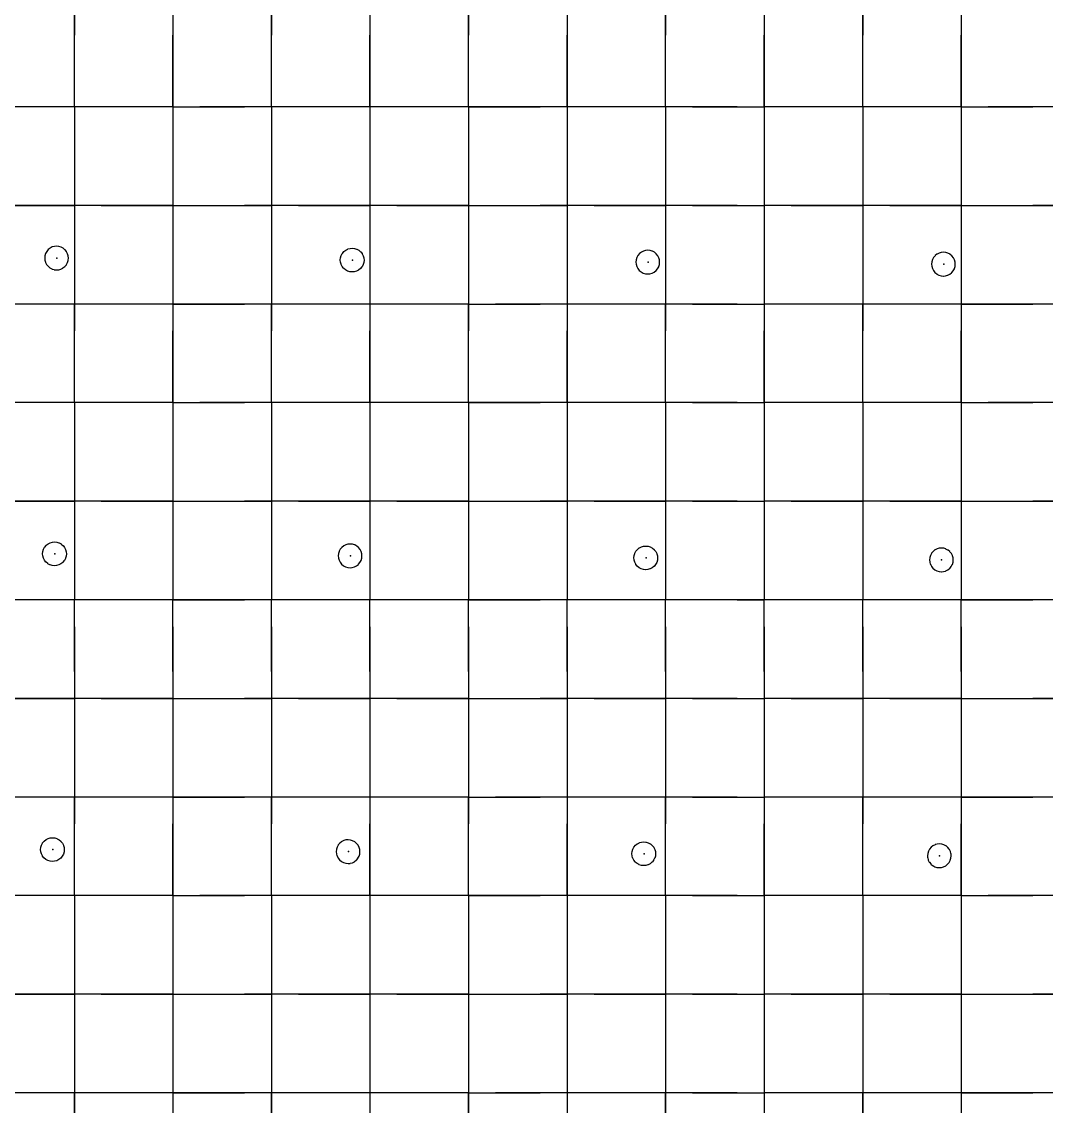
# Model space of a CAD drawing. Header units: metres. Extents: x 0 to 438, y -24 to 612.
# Drawn here: x 175.2 to 268.8, y 412.8 to 511.8 of the extents above; entities that cross this region are included whole.
import ezdxf

# ---------------------------------------------------------------- set-up
doc = ezdxf.new("R2010")
doc.units = ezdxf.units.M
doc.layers.add('LAYER_01_CUT', color=7, linetype='Continuous')
doc.layers.add('LAYER_04_GRID', color=7, linetype='Continuous')

msp = doc.modelspace()

# ---------------------------------------------------------------- linework, layer by layer
at = {"layer": 'LAYER_01_CUT'}
for points in [[(180, 506.462), (180, 513), (180, 510.538)], [(191.462, 513), (189, 513), (189, 506.462), (189, 504), (189, 497.462)], [(189, 513), (189, 510.538)], [(198, 506.462), (198, 513), (198, 510.538)], [(209.462, 513), (207, 513), (207, 506.462), (207, 504), (207, 497.462)], [(207, 513), (207, 510.538)], [(216, 506.462), (216, 513), (216, 510.538)], [(227.462, 513), (225, 513), (225, 506.462), (225, 504), (225, 497.462)], [(225, 513), (225, 510.538)], [(234, 506.462), (234, 513), (234, 510.538)], [(245.462, 513), (243, 513), (243, 506.462), (243, 504), (243, 497.462)], [(243, 513), (243, 510.538)], [(252, 506.462), (252, 513), (252, 510.538)], [(263.462, 513), (261, 513), (261, 506.462), (261, 504), (261, 497.462)], [(261, 513), (261, 510.538)], [(180, 504), (180, 510.538)], [(189, 504), (189, 510.538)], [(198, 504), (198, 510.538)], [(207, 504), (207, 510.538)], [(216, 504), (216, 510.538)], [(225, 504), (225, 510.538)], [(234, 504), (234, 510.538)], [(243, 504), (243, 510.538)], [(252, 504), (252, 510.538)], [(261, 504), (261, 510.538)], [(180, 504), (180, 506.462)], [(198, 504), (198, 506.462)], [(216, 504), (216, 506.462)], [(234, 504), (234, 506.462)], [(252, 504), (252, 506.462)], [(177.538, 504), (171, 504)], [(180, 504), (173.462, 504)], [(180, 504), (177.538, 504)], [(182.462, 504), (180, 504), (180, 497.462)], [(186.538, 504), (180, 504)], [(180, 504), (180, 501.538)], [(189, 504), (182.462, 504)], [(189, 504), (186.538, 504)], [(189, 504), (189, 501.538)], [(189, 504), (191.462, 504)], [(189, 504), (195.538, 504)], [(198, 504), (191.462, 504)], [(198, 504), (195.538, 504)], [(200.462, 504), (198, 504), (198, 497.462)], [(204.538, 504), (198, 504)], [(198, 504), (198, 501.538)], [(207, 504), (200.462, 504)], [(207, 504), (204.538, 504)], [(209.462, 504), (207, 504)], [(213.538, 504), (207, 504)], [(207, 504), (207, 501.538)], [(216, 504), (209.462, 504)], [(216, 504), (213.538, 504)], [(218.462, 504), (216, 504), (216, 497.462)], [(216, 504), (216, 501.538)], [(216, 504), (222.538, 504)], [(225, 504), (218.462, 504)], [(225, 504), (222.538, 504)], [(227.462, 504), (225, 504)], [(231.538, 504), (225, 504)], [(225, 504), (225, 501.538)], [(234, 504), (227.462, 504)], [(234, 504), (231.538, 504)], [(236.462, 504), (234, 504), (234, 497.462)], [(240.538, 504), (234, 504)], [(234, 504), (234, 501.538)], [(236.462, 504), (243, 504)], [(240.538, 504), (243, 504)], [(245.462, 504), (243, 504)], [(249.538, 504), (243, 504)], [(243, 504), (243, 501.538)], [(252, 504), (245.462, 504)], [(252, 504), (249.538, 504)], [(254.462, 504), (252, 504), (252, 497.462)], [(258.538, 504), (252, 504)], [(252, 504), (252, 501.538)], [(261, 504), (254.462, 504)], [(261, 504), (258.538, 504)], [(261, 504), (261, 501.538)], [(261, 504), (263.462, 504)], [(261, 504), (267.538, 504)], [(270, 504), (263.462, 504)], [(270, 504), (267.538, 504)], [(180, 501.538), (180, 495)], [(189, 501.538), (189, 495)], [(198, 501.538), (198, 495)], [(207, 501.538), (207, 495)], [(216, 501.538), (216, 495)], [(225, 501.538), (225, 495)], [(234, 501.538), (234, 495)], [(243, 501.538), (243, 495)], [(252, 501.538), (252, 495)], [(261, 501.538), (261, 495)], [(180, 497.462), (180, 495)], [(189, 497.462), (189, 495)], [(198, 497.462), (198, 495)], [(207, 497.462), (207, 495)], [(216, 497.462), (216, 495)], [(225, 497.462), (225, 495)], [(234, 497.462), (234, 495)], [(243, 497.462), (243, 495)], [(252, 497.462), (252, 495)], [(261, 497.462), (261, 495)], [(177.538, 495), (171, 495)], [(173.462, 495), (180, 495), (180, 488.462)], [(180, 495), (177.538, 495)], [(182.462, 495), (180, 495)], [(186.538, 495), (180, 495)], [(180, 495), (180, 492.538)], [(182.462, 495), (189, 495), (189, 488.462)], [(189, 495), (186.538, 495)], [(189, 495), (189, 492.538)], [(189, 495), (191.462, 495)], [(189, 495), (195.538, 495)], [(191.462, 495), (198, 495), (198, 488.462)], [(198, 495), (195.538, 495)], [(200.462, 495), (198, 495)], [(204.538, 495), (198, 495)], [(198, 495), (198, 492.538)], [(200.462, 495), (207, 495), (207, 488.462)], [(207, 495), (204.538, 495)], [(209.462, 495), (207, 495)], [(213.538, 495), (207, 495)], [(207, 495), (207, 492.538)], [(209.462, 495), (216, 495), (216, 488.462)], [(216, 495), (213.538, 495)], [(216, 495), (216, 492.538)], [(216, 495), (218.462, 495)], [(216, 495), (222.538, 495)], [(218.462, 495), (225, 495), (225, 488.462)], [(225, 495), (222.538, 495)], [(227.462, 495), (225, 495)], [(231.538, 495), (225, 495)], [(225, 495), (225, 492.538)], [(227.462, 495), (234, 495), (234, 488.462)], [(234, 495), (231.538, 495)], [(236.462, 495), (234, 495)], [(240.538, 495), (234, 495)], [(234, 495), (234, 492.538)], [(236.462, 495), (243, 495), (243, 488.462)], [(240.538, 495), (243, 495)], [(245.462, 495), (243, 495)], [(249.538, 495), (243, 495)], [(243, 495), (243, 492.538)], [(245.462, 495), (252, 495), (252, 488.462)], [(252, 495), (249.538, 495)], [(254.462, 495), (252, 495)], [(258.538, 495), (252, 495)], [(252, 495), (252, 492.538)], [(254.462, 495), (261, 495), (261, 488.462)], [(261, 495), (258.538, 495)], [(261, 495), (261, 492.538)], [(261, 495), (263.462, 495)], [(261, 495), (267.538, 495)], [(263.462, 495), (270, 495), (270, 488.462)], [(270, 495), (267.538, 495)], [(180, 492.538), (180, 486)], [(189, 492.538), (189, 486)], [(198, 492.538), (198, 486)], [(207, 492.538), (207, 486)], [(216, 492.538), (216, 486)], [(225, 492.538), (225, 486)], [(234, 492.538), (234, 486)], [(243, 492.538), (243, 486)], [(252, 492.538), (252, 486)], [(261, 492.538), (261, 486)], [(178.373, 489.114), (178.56, 489.13), (178.568, 489.132), (178.76, 489.185), (178.767, 489.189), (178.952, 489.282), (178.959, 489.287), (179.126, 489.418), (179.131, 489.424), (179.268, 489.586), (179.272, 489.594), (179.372, 489.778), (179.375, 489.787), (179.435, 489.983), (179.436, 489.991), (179.456, 490.189), (179.456, 490.197), (179.44, 490.384), (179.438, 490.392), (179.385, 490.584), (179.381, 490.591), (179.288, 490.776), (179.283, 490.783), (179.152, 490.95), (179.145, 490.955), (178.984, 491.092), (178.976, 491.096), (178.791, 491.196), (178.783, 491.199), (178.587, 491.259), (178.579, 491.26), (178.38, 491.28), (178.373, 491.28), (178.186, 491.264), (178.178, 491.262), (177.986, 491.209), (177.978, 491.205), (177.793, 491.112), (177.786, 491.107), (177.62, 490.976), (177.615, 490.969), (177.478, 490.808), (177.474, 490.8), (177.374, 490.615), (177.371, 490.607), (177.311, 490.411), (177.31, 490.403), (177.29, 490.204), (177.29, 490.197), (177.306, 490.01), (177.308, 490.002), (177.361, 489.81), (177.365, 489.802), (177.458, 489.617), (177.463, 489.61), (177.594, 489.444), (177.6, 489.439), (177.762, 489.302), (177.77, 489.298), (177.954, 489.198), (177.963, 489.195), (178.159, 489.135), (178.167, 489.134), (178.365, 489.114), (178.373, 489.114)], [(205.791, 491.01), (205.975, 490.909), (205.983, 490.905), (206.145, 490.769), (206.152, 490.763), (206.282, 490.597), (206.288, 490.59), (206.38, 490.405), (206.384, 490.397), (206.437, 490.206), (206.439, 490.198), (206.455, 490.011), (206.456, 490.003), (206.435, 489.804), (206.434, 489.796), (206.374, 489.6), (206.372, 489.592), (206.271, 489.407), (206.267, 489.4), (206.131, 489.238), (206.125, 489.231), (205.959, 489.101), (205.952, 489.095), (205.767, 489.002), (205.759, 488.999), (205.568, 488.946), (205.56, 488.943), (205.372, 488.928), (205.365, 488.927), (205.166, 488.948), (205.158, 488.949), (204.962, 489.009), (204.954, 489.011), (204.769, 489.111), (204.762, 489.116), (204.6, 489.252), (204.593, 489.258), (204.462, 489.424), (204.457, 489.431), (204.364, 489.616), (204.36, 489.624), (204.307, 489.815), (204.305, 489.823), (204.29, 490.01), (204.289, 490.018), (204.309, 490.216), (204.31, 490.225), (204.37, 490.421), (204.373, 490.429), (204.473, 490.613), (204.477, 490.621), (204.614, 490.783), (204.62, 490.79), (204.786, 490.92), (204.793, 490.926), (204.978, 491.018), (204.986, 491.022), (205.177, 491.075), (205.185, 491.078), (205.372, 491.093), (205.38, 491.094), (205.578, 491.073), (205.587, 491.072), (205.783, 491.012), (205.791, 491.01)], [(233.434, 489.61), (233.434, 489.618), (233.455, 489.816), (233.454, 489.824), (233.439, 490.011), (233.437, 490.019), (233.384, 490.211), (233.38, 490.218), (233.287, 490.404), (233.281, 490.41), (233.151, 490.577), (233.144, 490.582), (232.982, 490.719), (232.975, 490.723), (232.79, 490.823), (232.782, 490.826), (232.586, 490.886), (232.578, 490.887), (232.379, 490.907), (232.371, 490.907), (232.184, 490.891), (232.176, 490.889), (231.985, 490.836), (231.977, 490.832), (231.792, 490.739), (231.785, 490.734), (231.619, 490.603), (231.613, 490.596), (231.477, 490.435), (231.473, 490.427), (231.372, 490.243), (231.37, 490.234), (231.31, 490.038), (231.309, 490.03), (231.288, 489.831), (231.289, 489.824), (231.304, 489.637), (231.307, 489.629), (231.36, 489.437), (231.364, 489.429), (231.456, 489.244), (231.462, 489.238), (231.592, 489.071), (231.599, 489.066), (231.761, 488.929), (231.769, 488.925), (231.953, 488.825), (231.961, 488.822), (232.157, 488.762), (232.166, 488.761), (232.364, 488.741), (232.372, 488.741), (232.559, 488.757), (232.567, 488.759), (232.758, 488.812), (232.766, 488.816), (232.951, 488.909), (232.958, 488.914), (233.124, 489.045), (233.13, 489.051), (233.266, 489.213), (233.271, 489.221), (233.371, 489.405), (233.373, 489.414), (233.434, 489.61)], [(258.363, 489.243), (258.456, 489.058), (258.461, 489.051), (258.592, 488.885), (258.598, 488.879), (258.76, 488.743), (258.768, 488.739), (258.953, 488.638), (258.961, 488.636), (259.157, 488.576), (259.165, 488.575), (259.363, 488.554), (259.371, 488.555), (259.558, 488.57), (259.566, 488.573), (259.758, 488.626), (259.765, 488.629), (259.951, 488.722), (259.957, 488.728), (260.124, 488.858), (260.129, 488.865), (260.266, 489.027), (260.27, 489.035), (260.37, 489.219), (260.373, 489.227), (260.433, 489.423), (260.434, 489.432), (260.454, 489.63), (260.454, 489.638), (260.438, 489.825), (260.436, 489.833), (260.383, 490.024), (260.379, 490.032), (260.286, 490.217), (260.281, 490.224), (260.15, 490.39), (260.144, 490.396), (259.982, 490.532), (259.974, 490.537), (259.789, 490.637), (259.781, 490.639), (259.585, 490.699), (259.577, 490.7), (259.379, 490.721), (259.371, 490.72), (259.184, 490.705), (259.176, 490.702), (258.984, 490.649), (258.977, 490.646), (258.791, 490.553), (258.784, 490.547), (258.618, 490.417), (258.613, 490.41), (258.476, 490.248), (258.472, 490.24), (258.372, 490.056), (258.369, 490.048), (258.309, 489.852), (258.308, 489.844), (258.288, 489.645), (258.288, 489.637), (258.304, 489.45), (258.306, 489.442), (258.359, 489.251), (258.363, 489.243)], [(180, 488.462), (180, 486)], [(189, 488.462), (189, 486)], [(198, 488.462), (198, 486)], [(207, 488.462), (207, 486)], [(216, 488.462), (216, 486)], [(225, 488.462), (225, 486)], [(234, 488.462), (234, 486)], [(243, 488.462), (243, 486)], [(252, 488.462), (252, 486)], [(261, 488.462), (261, 486)], [(177.538, 486), (171, 486)], [(180, 486), (173.462, 486)], [(180, 486), (177.538, 486)], [(180, 479.462), (180, 486), (180, 483.538)], [(182.462, 486), (180, 486)], [(186.538, 486), (180, 486)], [(189, 486), (182.462, 486)], [(189, 486), (186.538, 486)], [(191.462, 486), (189, 486), (189, 479.462), (189, 477), (189, 470.462)], [(189, 486), (189, 483.538)], [(189, 486), (195.538, 486)], [(198, 486), (191.462, 486)], [(198, 486), (195.538, 486)], [(198, 479.462), (198, 486), (198, 483.538)], [(200.462, 486), (198, 486)], [(204.538, 486), (198, 486)], [(207, 486), (200.462, 486)], [(207, 486), (204.538, 486)], [(209.462, 486), (207, 486), (207, 479.462), (207, 477), (207, 470.462)], [(213.538, 486), (207, 486)], [(207, 486), (207, 483.538)], [(216, 486), (209.462, 486)], [(216, 486), (213.538, 486)], [(216, 479.462), (216, 486), (216, 483.538)], [(216, 486), (218.462, 486)], [(216, 486), (222.538, 486)], [(225, 486), (218.462, 486)], [(225, 486), (222.538, 486)], [(227.462, 486), (225, 486), (225, 479.462), (225, 477), (225, 470.462)], [(231.538, 486), (225, 486)], [(225, 486), (225, 483.538)], [(234, 486), (227.462, 486)], [(234, 486), (231.538, 486)], [(234, 479.462), (234, 486), (234, 483.538)], [(236.462, 486), (234, 486)], [(240.538, 486), (234, 486)], [(236.462, 486), (243, 486)], [(240.538, 486), (243, 486)], [(245.462, 486), (243, 486), (243, 479.462), (243, 477), (243, 470.462)], [(249.538, 486), (243, 486)], [(243, 486), (243, 483.538)], [(252, 486), (245.462, 486)], [(252, 486), (249.538, 486)], [(252, 479.462), (252, 486), (252, 483.538)], [(254.462, 486), (252, 486)], [(258.538, 486), (252, 486)], [(261, 486), (254.462, 486)], [(261, 486), (258.538, 486)], [(263.462, 486), (261, 486), (261, 479.462), (261, 477), (261, 470.462)], [(261, 486), (261, 483.538)], [(261, 486), (267.538, 486)], [(270, 486), (263.462, 486)], [(270, 486), (267.538, 486)], [(180, 477), (180, 483.538)], [(189, 477), (189, 483.538)], [(198, 477), (198, 483.538)], [(207, 477), (207, 483.538)], [(216, 477), (216, 483.538)], [(225, 477), (225, 483.538)], [(234, 477), (234, 483.538)], [(243, 477), (243, 483.538)], [(252, 477), (252, 483.538)], [(261, 477), (261, 483.538)], [(180, 477), (180, 479.462)], [(198, 477), (198, 479.462)], [(216, 477), (216, 479.462)], [(234, 477), (234, 479.462)], [(252, 477), (252, 479.462)], [(177.538, 477), (171, 477)], [(180, 477), (173.462, 477)], [(180, 477), (177.538, 477)], [(182.462, 477), (180, 477), (180, 470.462)], [(186.538, 477), (180, 477)], [(180, 477), (180, 474.538)], [(189, 477), (182.462, 477)], [(189, 477), (186.538, 477)], [(189, 477), (189, 474.538)], [(189, 477), (191.462, 477)], [(189, 477), (195.538, 477)], [(198, 477), (191.462, 477)], [(198, 477), (195.538, 477)], [(200.462, 477), (198, 477), (198, 470.462)], [(204.538, 477), (198, 477)], [(198, 477), (198, 474.538)], [(207, 477), (200.462, 477)], [(207, 477), (204.538, 477)], [(209.462, 477), (207, 477)], [(213.538, 477), (207, 477)], [(207, 477), (207, 474.538)], [(216, 477), (209.462, 477)], [(216, 477), (213.538, 477)], [(218.462, 477), (216, 477), (216, 470.462)], [(216, 477), (216, 474.538)], [(216, 477), (222.538, 477)], [(225, 477), (218.462, 477)], [(225, 477), (222.538, 477)], [(227.462, 477), (225, 477)], [(231.538, 477), (225, 477)], [(225, 477), (225, 474.538)], [(234, 477), (227.462, 477)], [(234, 477), (231.538, 477)], [(236.462, 477), (234, 477), (234, 470.462)], [(240.538, 477), (234, 477)], [(234, 477), (234, 474.538)], [(236.462, 477), (243, 477)], [(240.538, 477), (243, 477)], [(245.462, 477), (243, 477)], [(249.538, 477), (243, 477)], [(243, 477), (243, 474.538)], [(252, 477), (245.462, 477)], [(252, 477), (249.538, 477)], [(254.462, 477), (252, 477), (252, 470.462)], [(258.538, 477), (252, 477)], [(252, 477), (252, 474.538)], [(261, 477), (254.462, 477)], [(261, 477), (258.538, 477)], [(261, 477), (261, 474.538)], [(261, 477), (263.462, 477)], [(261, 477), (267.538, 477)], [(270, 477), (263.462, 477)], [(270, 477), (267.538, 477)], [(180, 474.538), (180, 468)], [(189, 474.538), (189, 468)], [(198, 474.538), (198, 468)], [(207, 474.538), (207, 468)], [(216, 474.538), (216, 468)], [(225, 474.538), (225, 468)], [(234, 474.538), (234, 468)], [(243, 474.538), (243, 468)], [(252, 474.538), (252, 468)], [(261, 474.538), (261, 468)], [(180, 470.462), (180, 468)], [(189, 470.462), (189, 468)], [(198, 470.462), (198, 468)], [(207, 470.462), (207, 468)], [(216, 470.462), (216, 468)], [(225, 470.462), (225, 468)], [(234, 470.462), (234, 468)], [(243, 470.462), (243, 468)], [(252, 470.462), (252, 468)], [(261, 470.462), (261, 468)], [(177.538, 468), (171, 468)], [(173.462, 468), (180, 468), (180, 461.462)], [(180, 468), (177.538, 468)], [(182.462, 468), (180, 468)], [(186.538, 468), (180, 468)], [(180, 468), (180, 465.538)], [(182.462, 468), (189, 468), (189, 461.462)], [(189, 468), (186.538, 468)], [(189, 468), (189, 465.538)], [(189, 468), (191.462, 468)], [(189, 468), (195.538, 468)], [(191.462, 468), (198, 468), (198, 461.462)], [(198, 468), (195.538, 468)], [(200.462, 468), (198, 468)], [(204.538, 468), (198, 468)], [(198, 468), (198, 465.538)], [(200.462, 468), (207, 468), (207, 461.462)], [(207, 468), (204.538, 468)], [(209.462, 468), (207, 468)], [(213.538, 468), (207, 468)], [(207, 468), (207, 465.538)], [(209.462, 468), (216, 468), (216, 461.462)], [(216, 468), (213.538, 468)], [(216, 468), (216, 465.538)], [(216, 468), (218.462, 468)], [(216, 468), (222.538, 468)], [(218.462, 468), (225, 468), (225, 461.462)], [(225, 468), (222.538, 468)], [(227.462, 468), (225, 468)], [(231.538, 468), (225, 468)], [(225, 468), (225, 465.538)], [(227.462, 468), (234, 468), (234, 461.462)], [(234, 468), (231.538, 468)], [(236.462, 468), (234, 468)], [(240.538, 468), (234, 468)], [(234, 468), (234, 465.538)], [(236.462, 468), (243, 468), (243, 461.462)], [(240.538, 468), (243, 468)], [(245.462, 468), (243, 468)], [(249.538, 468), (243, 468)], [(243, 468), (243, 465.538)], [(245.462, 468), (252, 468), (252, 461.462)], [(252, 468), (249.538, 468)], [(254.462, 468), (252, 468)], [(258.538, 468), (252, 468)], [(252, 468), (252, 465.538)], [(254.462, 468), (261, 468), (261, 461.462)], [(261, 468), (258.538, 468)], [(261, 468), (261, 465.538)], [(261, 468), (263.462, 468)], [(261, 468), (267.538, 468)], [(263.462, 468), (270, 468), (270, 461.462)], [(270, 468), (267.538, 468)], [(180, 465.538), (180, 459)], [(189, 465.538), (189, 459)], [(198, 465.538), (198, 459)], [(207, 465.538), (207, 459)], [(216, 465.538), (216, 459)], [(225, 465.538), (225, 459)], [(234, 465.538), (234, 459)], [(243, 465.538), (243, 459)], [(252, 465.538), (252, 459)], [(261, 465.538), (261, 459)], [(177.792, 464.206), (177.8, 464.209), (177.991, 464.262), (177.999, 464.265), (178.186, 464.28), (178.194, 464.281), (178.393, 464.26), (178.401, 464.26), (178.597, 464.199), (178.605, 464.197), (178.789, 464.097), (178.797, 464.092), (178.959, 463.956), (178.966, 463.95), (179.096, 463.784), (179.102, 463.777), (179.195, 463.592), (179.198, 463.584), (179.251, 463.393), (179.254, 463.385), (179.269, 463.198), (179.27, 463.19), (179.249, 462.992), (179.248, 462.983), (179.188, 462.787), (179.186, 462.779), (179.085, 462.595), (179.081, 462.587), (178.945, 462.425), (178.939, 462.418), (178.773, 462.288), (178.766, 462.282), (178.581, 462.19), (178.573, 462.186), (178.382, 462.133), (178.374, 462.13), (178.187, 462.115), (178.179, 462.114), (177.98, 462.135), (177.972, 462.136), (177.776, 462.196), (177.768, 462.198), (177.584, 462.299), (177.576, 462.303), (177.414, 462.439), (177.407, 462.445), (177.277, 462.611), (177.271, 462.618), (177.178, 462.803), (177.174, 462.811), (177.122, 463.002), (177.119, 463.01), (177.104, 463.197), (177.103, 463.205), (177.124, 463.404), (177.124, 463.412), (177.185, 463.608), (177.187, 463.616), (177.287, 463.801), (177.292, 463.808), (177.428, 463.97), (177.434, 463.977), (177.6, 464.107), (177.607, 464.113), (177.792, 464.206)], [(206.198, 463.398), (206.194, 463.406), (206.101, 463.591), (206.096, 463.598), (205.965, 463.764), (205.958, 463.769), (205.796, 463.906), (205.789, 463.91), (205.604, 464.01), (205.596, 464.013), (205.4, 464.073), (205.392, 464.074), (205.193, 464.094), (205.186, 464.094), (204.999, 464.078), (204.991, 464.076), (204.799, 464.023), (204.791, 464.019), (204.606, 463.926), (204.599, 463.921), (204.433, 463.79), (204.427, 463.784), (204.291, 463.622), (204.287, 463.614), (204.187, 463.43), (204.184, 463.421), (204.124, 463.225), (204.123, 463.217), (204.103, 463.019), (204.103, 463.011), (204.119, 462.824), (204.121, 462.816), (204.174, 462.624), (204.178, 462.617), (204.271, 462.432), (204.276, 462.425), (204.406, 462.258), (204.413, 462.253), (204.575, 462.116), (204.583, 462.112), (204.767, 462.012), (204.776, 462.009), (204.971, 461.949), (204.98, 461.948), (205.178, 461.928), (205.186, 461.928), (205.373, 461.944), (205.381, 461.946), (205.573, 461.999), (205.58, 462.003), (205.765, 462.096), (205.772, 462.101), (205.938, 462.232), (205.944, 462.239), (206.081, 462.4), (206.085, 462.408), (206.185, 462.593), (206.188, 462.601), (206.248, 462.797), (206.249, 462.805), (206.269, 463.004), (206.268, 463.011), (206.253, 463.198), (206.251, 463.206), (206.198, 463.398)], [(232.957, 463.583), (232.964, 463.577), (233.095, 463.411), (233.1, 463.404), (233.193, 463.219), (233.197, 463.211), (233.25, 463.02), (233.252, 463.012), (233.268, 462.825), (233.268, 462.817), (233.248, 462.619), (233.247, 462.61), (233.187, 462.414), (233.184, 462.406), (233.084, 462.222), (233.08, 462.214), (232.943, 462.052), (232.938, 462.045), (232.771, 461.915), (232.764, 461.909), (232.579, 461.817), (232.572, 461.813), (232.38, 461.76), (232.372, 461.758), (232.185, 461.742), (232.177, 461.741), (231.979, 461.762), (231.971, 461.763), (231.775, 461.823), (231.766, 461.825), (231.582, 461.926), (231.574, 461.93), (231.412, 462.066), (231.406, 462.072), (231.275, 462.238), (231.27, 462.245), (231.177, 462.43), (231.173, 462.438), (231.12, 462.629), (231.118, 462.637), (231.102, 462.824), (231.102, 462.832), (231.122, 463.031), (231.123, 463.039), (231.183, 463.235), (231.186, 463.243), (231.286, 463.428), (231.29, 463.435), (231.427, 463.597), (231.432, 463.604), (231.598, 463.735), (231.605, 463.74), (231.79, 463.833), (231.798, 463.837), (231.99, 463.89), (231.998, 463.892), (232.185, 463.907), (232.192, 463.908), (232.391, 463.887), (232.399, 463.887), (232.595, 463.826), (232.603, 463.824), (232.788, 463.724), (232.796, 463.719), (232.957, 463.583)], [(259.177, 461.555), (259.185, 461.556), (259.372, 461.571), (259.38, 461.573), (259.571, 461.626), (259.579, 461.63), (259.764, 461.723), (259.771, 461.728), (259.937, 461.859), (259.943, 461.866), (260.079, 462.028), (260.083, 462.035), (260.184, 462.22), (260.186, 462.228), (260.247, 462.424), (260.247, 462.432), (260.268, 462.631), (260.267, 462.638), (260.252, 462.825), (260.249, 462.833), (260.196, 463.025), (260.193, 463.033), (260.1, 463.218), (260.094, 463.225), (259.964, 463.391), (259.957, 463.396), (259.795, 463.533), (259.787, 463.537), (259.603, 463.637), (259.595, 463.64), (259.399, 463.7), (259.391, 463.701), (259.192, 463.721), (259.184, 463.721), (258.997, 463.705), (258.989, 463.703), (258.798, 463.65), (258.79, 463.646), (258.605, 463.554), (258.598, 463.548), (258.432, 463.417), (258.426, 463.411), (258.29, 463.249), (258.286, 463.241), (258.185, 463.057), (258.183, 463.049), (258.123, 462.852), (258.122, 462.844), (258.101, 462.646), (258.102, 462.638), (258.117, 462.451), (258.12, 462.443), (258.173, 462.251), (258.176, 462.244), (258.269, 462.059), (258.275, 462.052), (258.405, 461.886), (258.412, 461.88), (258.574, 461.743), (258.582, 461.739), (258.766, 461.639), (258.774, 461.636), (258.97, 461.576), (258.978, 461.575), (259.177, 461.555)], [(180, 461.462), (180, 459)], [(189, 461.462), (189, 459)], [(198, 461.462), (198, 459)], [(207, 461.462), (207, 459)], [(216, 461.462), (216, 459)], [(225, 461.462), (225, 459)], [(234, 461.462), (234, 459)], [(243, 461.462), (243, 459)], [(252, 461.462), (252, 459)], [(261, 461.462), (261, 459)], [(177.538, 459), (171, 459)], [(270, 459), (263.462, 459), (261, 459), (254.462, 459), (252, 459), (245.462, 459), (243, 459), (236.462, 459), (234, 459), (227.462, 459), (225, 459), (218.462, 459), (216, 459), (209.462, 459), (207, 459), (200.462, 459), (198, 459), (191.462, 459), (189, 459), (182.462, 459), (180, 459), (173.462, 459)], [(180, 459), (177.538, 459)], [(186.538, 459), (180, 459)], [(180, 452.462), (180, 459)], [(180, 456.538), (180, 459)], [(189, 459), (186.538, 459)], [(189, 452.462), (189, 459)], [(189, 456.538), (189, 459)], [(189, 459), (195.538, 459)], [(198, 459), (195.538, 459)], [(204.538, 459), (198, 459)], [(198, 452.462), (198, 459)], [(198, 456.538), (198, 459)], [(207, 459), (204.538, 459)], [(213.538, 459), (207, 459)], [(207, 452.462), (207, 459)], [(207, 456.538), (207, 459)], [(216, 459), (213.538, 459)], [(216, 452.462), (216, 459)], [(216, 456.538), (216, 459)], [(216, 459), (222.538, 459)], [(225, 459), (222.538, 459)], [(231.538, 459), (225, 459)], [(225, 452.462), (225, 459)], [(225, 456.538), (225, 459)], [(234, 459), (231.538, 459)], [(240.538, 459), (234, 459)], [(234, 452.462), (234, 459)], [(234, 456.538), (234, 459)], [(240.538, 459), (243, 459)], [(249.538, 459), (243, 459)], [(243, 452.462), (243, 459)], [(243, 456.538), (243, 459)], [(252, 459), (249.538, 459)], [(258.538, 459), (252, 459)], [(252, 452.462), (252, 459)], [(252, 456.538), (252, 459)], [(261, 459), (258.538, 459)], [(261, 452.462), (261, 459)], [(261, 456.538), (261, 459)], [(261, 459), (267.538, 459)], [(270, 459), (267.538, 459)], [(180, 456.538), (180, 450)], [(189, 456.538), (189, 450)], [(198, 456.538), (198, 450)], [(207, 456.538), (207, 450)], [(216, 456.538), (216, 450)], [(225, 456.538), (225, 450)], [(234, 456.538), (234, 450)], [(243, 456.538), (243, 450)], [(252, 456.538), (252, 450)], [(261, 456.538), (261, 450)], [(180, 452.462), (180, 450)], [(189, 452.462), (189, 450)], [(198, 452.462), (198, 450)], [(207, 452.462), (207, 450)], [(216, 452.462), (216, 450)], [(225, 452.462), (225, 450)], [(234, 452.462), (234, 450)], [(243, 452.462), (243, 450)], [(252, 452.462), (252, 450)], [(261, 452.462), (261, 450)], [(177.538, 450), (171, 450)], [(173.462, 450), (180, 450), (180, 443.462)], [(180, 450), (177.538, 450)], [(182.462, 450), (180, 450)], [(186.538, 450), (180, 450)], [(180, 450), (180, 447.538)], [(182.462, 450), (189, 450), (189, 443.462)], [(189, 450), (186.538, 450)], [(189, 450), (189, 447.538)], [(189, 450), (191.462, 450)], [(189, 450), (195.538, 450)], [(191.462, 450), (198, 450), (198, 443.462)], [(198, 450), (195.538, 450)], [(200.462, 450), (198, 450)], [(204.538, 450), (198, 450)], [(198, 450), (198, 447.538)], [(200.462, 450), (207, 450), (207, 443.462)], [(207, 450), (204.538, 450)], [(209.462, 450), (207, 450)], [(213.538, 450), (207, 450)], [(207, 450), (207, 447.538)], [(209.462, 450), (216, 450), (216, 443.462)], [(216, 450), (213.538, 450)], [(216, 450), (216, 447.538)], [(216, 450), (218.462, 450)], [(216, 450), (222.538, 450)], [(218.462, 450), (225, 450), (225, 443.462)], [(225, 450), (222.538, 450)], [(227.462, 450), (225, 450)], [(231.538, 450), (225, 450)], [(225, 450), (225, 447.538)], [(227.462, 450), (234, 450), (234, 443.462)], [(234, 450), (231.538, 450)], [(236.462, 450), (234, 450)], [(240.538, 450), (234, 450)], [(234, 450), (234, 447.538)], [(236.462, 450), (243, 450), (243, 443.462)], [(240.538, 450), (243, 450)], [(245.462, 450), (243, 450)], [(249.538, 450), (243, 450)], [(243, 450), (243, 447.538)], [(245.462, 450), (252, 450), (252, 443.462)], [(252, 450), (249.538, 450)], [(254.462, 450), (252, 450)], [(258.538, 450), (252, 450)], [(252, 450), (252, 447.538)], [(254.462, 450), (261, 450), (261, 443.462)], [(261, 450), (258.538, 450)], [(261, 450), (261, 447.538)], [(261, 450), (263.462, 450)], [(261, 450), (267.538, 450)], [(263.462, 450), (270, 450), (270, 443.462)], [(270, 450), (267.538, 450)], [(180, 447.538), (180, 441)], [(189, 447.538), (189, 441)], [(198, 447.538), (198, 441)], [(207, 447.538), (207, 441)], [(216, 447.538), (216, 441)], [(225, 447.538), (225, 441)], [(234, 447.538), (234, 441)], [(243, 447.538), (243, 441)], [(252, 447.538), (252, 441)], [(261, 447.538), (261, 441)], [(180, 443.462), (180, 441)], [(189, 443.462), (189, 441)], [(198, 443.462), (198, 441)], [(207, 443.462), (207, 441)], [(216, 443.462), (216, 441)], [(225, 443.462), (225, 441)], [(234, 443.462), (234, 441)], [(243, 443.462), (243, 441)], [(252, 443.462), (252, 441)], [(261, 443.462), (261, 441)], [(177.538, 441), (171, 441)], [(180, 441), (173.462, 441)], [(180, 441), (177.538, 441)], [(180, 434.462), (180, 441), (180, 438.538)], [(182.462, 441), (180, 441)], [(186.538, 441), (180, 441)], [(189, 441), (182.462, 441)], [(189, 441), (186.538, 441)], [(191.462, 441), (189, 441), (189, 434.462), (189, 432), (189, 425.462)], [(189, 441), (189, 438.538)], [(189, 441), (195.538, 441)], [(198, 441), (191.462, 441)], [(198, 441), (195.538, 441)], [(198, 434.462), (198, 441), (198, 438.538)], [(200.462, 441), (198, 441)], [(204.538, 441), (198, 441)], [(207, 441), (200.462, 441)], [(207, 441), (204.538, 441)], [(209.462, 441), (207, 441), (207, 434.462), (207, 432), (207, 425.462)], [(213.538, 441), (207, 441)], [(207, 441), (207, 438.538)], [(216, 441), (209.462, 441)], [(216, 441), (213.538, 441)], [(216, 434.462), (216, 441), (216, 438.538)], [(216, 441), (218.462, 441)], [(216, 441), (222.538, 441)], [(225, 441), (218.462, 441)], [(225, 441), (222.538, 441)], [(227.462, 441), (225, 441), (225, 434.462), (225, 432), (225, 425.462)], [(231.538, 441), (225, 441)], [(225, 441), (225, 438.538)], [(234, 441), (227.462, 441)], [(234, 441), (231.538, 441)], [(234, 434.462), (234, 441), (234, 438.538)], [(236.462, 441), (234, 441)], [(240.538, 441), (234, 441)], [(236.462, 441), (243, 441)], [(240.538, 441), (243, 441)], [(245.462, 441), (243, 441), (243, 434.462), (243, 432), (243, 425.462)], [(249.538, 441), (243, 441)], [(243, 441), (243, 438.538)], [(252, 441), (245.462, 441)], [(252, 441), (249.538, 441)], [(252, 434.462), (252, 441), (252, 438.538)], [(254.462, 441), (252, 441)], [(258.538, 441), (252, 441)], [(261, 441), (254.462, 441)], [(261, 441), (258.538, 441)], [(263.462, 441), (261, 441), (261, 434.462), (261, 432), (261, 425.462)], [(261, 441), (261, 438.538)], [(261, 441), (267.538, 441)], [(270, 441), (263.462, 441)], [(270, 441), (267.538, 441)], [(180, 432), (180, 438.538)], [(189, 432), (189, 438.538)], [(198, 432), (198, 438.538)], [(207, 432), (207, 438.538)], [(216, 432), (216, 438.538)], [(225, 432), (225, 438.538)], [(234, 432), (234, 438.538)], [(243, 432), (243, 438.538)], [(252, 432), (252, 438.538)], [(261, 432), (261, 438.538)], [(177.242, 436.971), (177.247, 436.977), (177.413, 437.108), (177.42, 437.114), (177.606, 437.206), (177.613, 437.21), (177.805, 437.263), (177.813, 437.265), (178, 437.281), (178.008, 437.282), (178.206, 437.261), (178.214, 437.26), (178.41, 437.2), (178.418, 437.197), (178.603, 437.097), (178.611, 437.093), (178.773, 436.957), (178.779, 436.951), (178.91, 436.785), (178.915, 436.778), (179.008, 436.593), (179.012, 436.585), (179.065, 436.393), (179.067, 436.385), (179.083, 436.198), (179.083, 436.191), (179.063, 435.992), (179.062, 435.984), (179.002, 435.788), (178.999, 435.78), (178.899, 435.595), (178.895, 435.588), (178.758, 435.426), (178.753, 435.419), (178.586, 435.288), (178.58, 435.283), (178.394, 435.19), (178.387, 435.186), (178.195, 435.133), (178.187, 435.131), (178, 435.116), (177.992, 435.115), (177.794, 435.135), (177.786, 435.136), (177.59, 435.196), (177.582, 435.199), (177.397, 435.299), (177.389, 435.303), (177.227, 435.44), (177.221, 435.446), (177.09, 435.612), (177.085, 435.619), (176.992, 435.804), (176.988, 435.811), (176.935, 436.003), (176.933, 436.011), (176.917, 436.198), (176.917, 436.206), (176.937, 436.404), (176.938, 436.412), (176.998, 436.609), (177.001, 436.617), (177.101, 436.801), (177.105, 436.809), (177.242, 436.971)], [(205.187, 434.945), (205.195, 434.947), (205.386, 435), (205.394, 435.004), (205.579, 435.096), (205.586, 435.102), (205.752, 435.233), (205.758, 435.239), (205.894, 435.401), (205.898, 435.409), (205.999, 435.593), (206.001, 435.601), (206.061, 435.797), (206.062, 435.806), (206.083, 436.004), (206.082, 436.012), (206.066, 436.199), (206.064, 436.207), (206.011, 436.399), (206.007, 436.406), (205.915, 436.591), (205.909, 436.598), (205.779, 436.764), (205.772, 436.77), (205.61, 436.907), (205.602, 436.911), (205.418, 437.011), (205.41, 437.013), (205.214, 437.074), (205.205, 437.075), (205.007, 437.095), (204.999, 437.094), (204.812, 437.079), (204.804, 437.077), (204.613, 437.024), (204.605, 437.02), (204.42, 436.927), (204.413, 436.922), (204.247, 436.791), (204.241, 436.784), (204.105, 436.622), (204.1, 436.615), (204, 436.43), (203.998, 436.422), (203.937, 436.226), (203.936, 436.218), (203.916, 436.019), (203.917, 436.011), (203.932, 435.825), (203.934, 435.817), (203.987, 435.625), (203.991, 435.617), (204.084, 435.432), (204.089, 435.425), (204.22, 435.259), (204.227, 435.253), (204.389, 435.117), (204.396, 435.113), (204.581, 435.013), (204.589, 435.01), (204.785, 434.95), (204.793, 434.949), (204.992, 434.928), (205, 434.929), (205.187, 434.945)], [(232.602, 436.724), (232.609, 436.72), (232.771, 436.584), (232.778, 436.578), (232.909, 436.412), (232.914, 436.405), (233.007, 436.22), (233.011, 436.212), (233.064, 436.02), (233.066, 436.012), (233.081, 435.826), (233.082, 435.818), (233.062, 435.619), (233.061, 435.611), (233, 435.415), (232.998, 435.407), (232.898, 435.222), (232.893, 435.215), (232.757, 435.053), (232.751, 435.046), (232.585, 434.915), (232.578, 434.91), (232.393, 434.817), (232.385, 434.813), (232.194, 434.76), (232.186, 434.758), (231.999, 434.743), (231.991, 434.742), (231.793, 434.762), (231.784, 434.763), (231.588, 434.824), (231.58, 434.826), (231.396, 434.926), (231.388, 434.93), (231.226, 435.067), (231.219, 435.073), (231.089, 435.239), (231.083, 435.246), (230.991, 435.431), (230.987, 435.438), (230.934, 435.63), (230.932, 435.638), (230.916, 435.825), (230.915, 435.833), (230.936, 436.031), (230.937, 436.04), (230.997, 436.236), (230.999, 436.244), (231.1, 436.428), (231.104, 436.436), (231.24, 436.598), (231.246, 436.605), (231.412, 436.735), (231.419, 436.741), (231.604, 436.833), (231.612, 436.837), (231.803, 436.89), (231.811, 436.892), (231.998, 436.908), (232.006, 436.909), (232.205, 436.888), (232.213, 436.887), (232.409, 436.827), (232.417, 436.824), (232.602, 436.724)], [(258.412, 436.549), (258.245, 436.418), (258.24, 436.411), (258.103, 436.249), (258.099, 436.242), (257.999, 436.057), (257.996, 436.049), (257.936, 435.853), (257.935, 435.845), (257.915, 435.646), (257.915, 435.639), (257.931, 435.452), (257.933, 435.444), (257.986, 435.252), (257.99, 435.244), (258.083, 435.059), (258.088, 435.052), (258.219, 434.886), (258.225, 434.88), (258.387, 434.744), (258.395, 434.74), (258.58, 434.64), (258.588, 434.637), (258.784, 434.577), (258.792, 434.576), (258.99, 434.555), (258.998, 434.556), (259.185, 434.572), (259.193, 434.574), (259.385, 434.627), (259.392, 434.631), (259.578, 434.723), (259.585, 434.729), (259.751, 434.86), (259.756, 434.866), (259.893, 435.028), (259.897, 435.036), (259.997, 435.22), (260, 435.228), (260.06, 435.425), (260.061, 435.433), (260.081, 435.631), (260.081, 435.639), (260.065, 435.826), (260.063, 435.834), (260.01, 436.026), (260.006, 436.033), (259.913, 436.218), (259.908, 436.225), (259.777, 436.391), (259.771, 436.397), (259.609, 436.534), (259.601, 436.538), (259.417, 436.638), (259.408, 436.641), (259.212, 436.701), (259.204, 436.702), (259.006, 436.722), (258.998, 436.721), (258.811, 436.706), (258.803, 436.704), (258.611, 436.651), (258.604, 436.647), (258.418, 436.554), (258.412, 436.549)], [(180, 432), (180, 434.462)], [(198, 432), (198, 434.462)], [(216, 432), (216, 434.462)], [(234, 432), (234, 434.462)], [(252, 432), (252, 434.462)], [(177.538, 432), (171, 432)], [(180, 432), (173.462, 432)], [(180, 432), (177.538, 432)], [(182.462, 432), (180, 432), (180, 425.462)], [(186.538, 432), (180, 432)], [(180, 432), (180, 429.538)], [(189, 432), (182.462, 432)], [(189, 432), (186.538, 432)], [(189, 432), (189, 429.538)], [(189, 432), (191.462, 432)], [(189, 432), (195.538, 432)], [(198, 432), (191.462, 432)], [(198, 432), (195.538, 432)], [(200.462, 432), (198, 432), (198, 425.462)], [(204.538, 432), (198, 432)], [(198, 432), (198, 429.538)], [(207, 432), (200.462, 432)], [(207, 432), (204.538, 432)], [(209.462, 432), (207, 432)], [(213.538, 432), (207, 432)], [(207, 432), (207, 429.538)], [(216, 432), (209.462, 432)], [(216, 432), (213.538, 432)], [(218.462, 432), (216, 432), (216, 425.462)], [(216, 432), (216, 429.538)], [(216, 432), (222.538, 432)], [(225, 432), (218.462, 432)], [(225, 432), (222.538, 432)], [(227.462, 432), (225, 432)], [(231.538, 432), (225, 432)], [(225, 432), (225, 429.538)], [(234, 432), (227.462, 432)], [(234, 432), (231.538, 432)], [(236.462, 432), (234, 432), (234, 425.462)], [(240.538, 432), (234, 432)], [(234, 432), (234, 429.538)], [(236.462, 432), (243, 432)], [(240.538, 432), (243, 432)], [(245.462, 432), (243, 432)], [(249.538, 432), (243, 432)], [(243, 432), (243, 429.538)], [(252, 432), (245.462, 432)], [(252, 432), (249.538, 432)], [(254.462, 432), (252, 432), (252, 425.462)], [(258.538, 432), (252, 432)], [(252, 432), (252, 429.538)], [(261, 432), (254.462, 432)], [(261, 432), (258.538, 432)], [(261, 432), (261, 429.538)], [(261, 432), (263.462, 432)], [(261, 432), (267.538, 432)], [(270, 432), (263.462, 432)], [(270, 432), (267.538, 432)], [(180, 429.538), (180, 423)], [(189, 429.538), (189, 423)], [(198, 429.538), (198, 423)], [(207, 429.538), (207, 423)], [(216, 429.538), (216, 423)], [(225, 429.538), (225, 423)], [(234, 429.538), (234, 423)], [(243, 429.538), (243, 423)], [(252, 429.538), (252, 423)], [(261, 429.538), (261, 423)], [(180, 425.462), (180, 423)], [(189, 425.462), (189, 423)], [(198, 425.462), (198, 423)], [(207, 425.462), (207, 423)], [(216, 425.462), (216, 423)], [(225, 425.462), (225, 423)], [(234, 425.462), (234, 423)], [(243, 425.462), (243, 423)], [(252, 425.462), (252, 423)], [(261, 425.462), (261, 423)], [(177.538, 423), (171, 423)], [(173.462, 423), (180, 423), (180, 416.462)], [(180, 423), (177.538, 423)], [(182.462, 423), (180, 423)], [(186.538, 423), (180, 423)], [(180, 423), (180, 420.538)], [(182.462, 423), (189, 423), (189, 416.462)], [(189, 423), (186.538, 423)], [(189, 423), (189, 420.538)], [(189, 423), (191.462, 423)], [(189, 423), (195.538, 423)], [(191.462, 423), (198, 423), (198, 416.462)], [(198, 423), (195.538, 423)], [(200.462, 423), (198, 423)], [(204.538, 423), (198, 423)], [(198, 423), (198, 420.538)], [(200.462, 423), (207, 423), (207, 416.462)], [(207, 423), (204.538, 423)], [(209.462, 423), (207, 423)], [(213.538, 423), (207, 423)], [(207, 423), (207, 420.538)], [(209.462, 423), (216, 423), (216, 416.462)], [(216, 423), (213.538, 423)], [(216, 423), (216, 420.538)], [(216, 423), (218.462, 423)], [(216, 423), (222.538, 423)], [(218.462, 423), (225, 423), (225, 416.462)], [(225, 423), (222.538, 423)], [(227.462, 423), (225, 423)], [(231.538, 423), (225, 423)], [(225, 423), (225, 420.538)], [(227.462, 423), (234, 423), (234, 416.462)], [(234, 423), (231.538, 423)], [(236.462, 423), (234, 423)], [(240.538, 423), (234, 423)], [(234, 423), (234, 420.538)], [(236.462, 423), (243, 423), (243, 416.462)], [(240.538, 423), (243, 423)], [(245.462, 423), (243, 423)], [(249.538, 423), (243, 423)], [(243, 423), (243, 420.538)], [(245.462, 423), (252, 423), (252, 416.462)], [(252, 423), (249.538, 423)], [(254.462, 423), (252, 423)], [(258.538, 423), (252, 423)], [(252, 423), (252, 420.538)], [(254.462, 423), (261, 423), (261, 416.462)], [(261, 423), (258.538, 423)], [(261, 423), (261, 420.538)], [(261, 423), (263.462, 423)], [(261, 423), (267.538, 423)], [(263.462, 423), (270, 423), (270, 416.462)], [(270, 423), (267.538, 423)], [(180, 420.538), (180, 414)], [(189, 420.538), (189, 414)], [(198, 420.538), (198, 414)], [(207, 420.538), (207, 414)], [(216, 420.538), (216, 414)], [(225, 420.538), (225, 414)], [(234, 420.538), (234, 414)], [(243, 420.538), (243, 414)], [(252, 420.538), (252, 414)], [(261, 420.538), (261, 414)], [(180, 416.462), (180, 414)], [(189, 416.462), (189, 414)], [(198, 416.462), (198, 414)], [(207, 416.462), (207, 414)], [(216, 416.462), (216, 414)], [(225, 416.462), (225, 414)], [(234, 416.462), (234, 414)], [(243, 416.462), (243, 414)], [(252, 416.462), (252, 414)], [(261, 416.462), (261, 414)], [(177.538, 414), (171, 414)], [(180, 414), (173.462, 414)], [(180, 414), (177.538, 414)], [(180, 407.462), (180, 414), (180, 411.538)], [(182.462, 414), (180, 414)], [(186.538, 414), (180, 414)], [(189, 414), (182.462, 414)], [(189, 414), (186.538, 414)], [(191.462, 414), (189, 414), (189, 407.462), (189, 405), (189, 398.462)], [(189, 414), (189, 411.538)], [(189, 414), (195.538, 414)], [(198, 414), (191.462, 414)], [(198, 414), (195.538, 414)], [(198, 407.462), (198, 414), (198, 411.538)], [(200.462, 414), (198, 414)], [(204.538, 414), (198, 414)], [(207, 414), (200.462, 414)], [(207, 414), (204.538, 414)], [(209.462, 414), (207, 414), (207, 407.462), (207, 405), (207, 398.462)], [(213.538, 414), (207, 414)], [(207, 414), (207, 411.538)], [(216, 414), (209.462, 414)], [(216, 414), (213.538, 414)], [(216, 407.462), (216, 414), (216, 411.538)], [(216, 414), (218.462, 414)], [(216, 414), (222.538, 414)], [(225, 414), (218.462, 414)], [(225, 414), (222.538, 414)], [(227.462, 414), (225, 414), (225, 407.462), (225, 405), (225, 398.462)], [(231.538, 414), (225, 414)], [(225, 414), (225, 411.538)], [(234, 414), (227.462, 414)], [(234, 414), (231.538, 414)], [(234, 407.462), (234, 414), (234, 411.538)], [(236.462, 414), (234, 414)], [(240.538, 414), (234, 414)], [(236.462, 414), (243, 414)], [(240.538, 414), (243, 414)], [(245.462, 414), (243, 414), (243, 407.462), (243, 405), (243, 398.462)], [(249.538, 414), (243, 414)], [(243, 414), (243, 411.538)], [(252, 414), (245.462, 414)], [(252, 414), (249.538, 414)], [(252, 407.462), (252, 414), (252, 411.538)], [(254.462, 414), (252, 414)], [(258.538, 414), (252, 414)], [(261, 414), (254.462, 414)], [(261, 414), (258.538, 414)], [(263.462, 414), (261, 414), (261, 407.462), (261, 405), (261, 398.462)], [(261, 414), (261, 411.538)], [(261, 414), (267.538, 414)], [(270, 414), (263.462, 414)], [(270, 414), (267.538, 414)]]:
    msp.add_lwpolyline(points, dxfattribs=at)
at = {"layer": 'LAYER_04_GRID'}
for p in [(178.4, 490.197), (205.399, 490.01), (232.399, 489.824), (259.398, 489.637), (178.213, 463.197), (205.213, 463.011), (232.212, 462.824), (259.211, 462.638), (178.027, 436.198), (205.026, 436.012), (232.026, 435.825), (259.025, 435.639)]:
    msp.add_point(p, dxfattribs=at)

doc.saveas('drawing.dxf')
